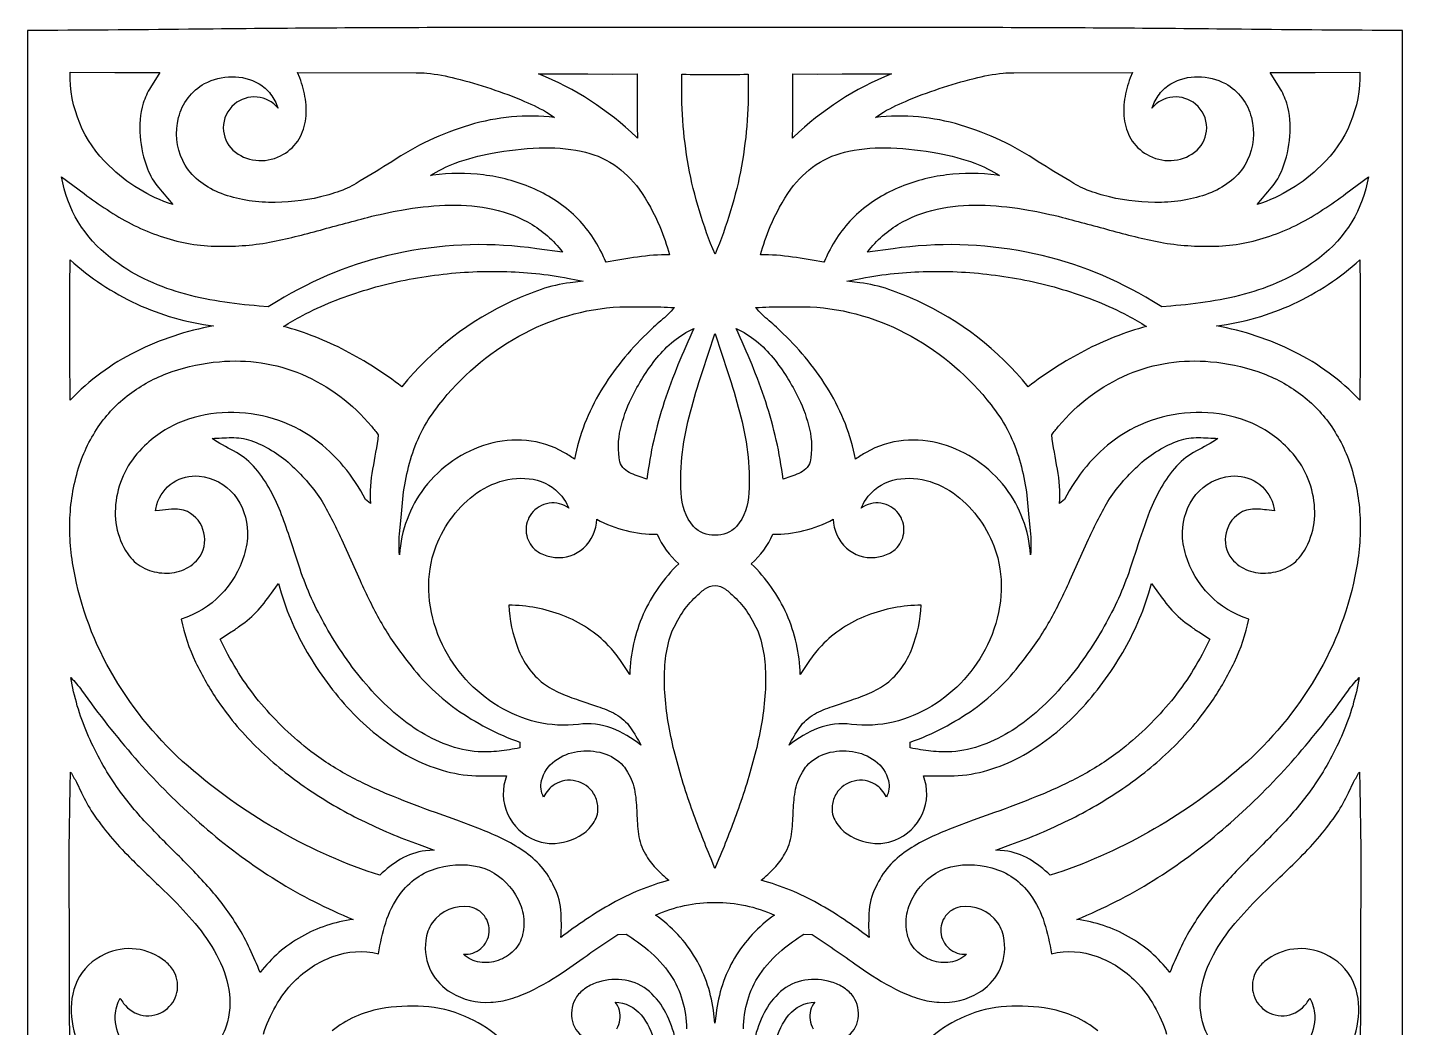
# Model space of a CAD drawing. Extents: x 11.9 to 27.5, y 4 to 35.4.
# Drawn here: x 11.88 to 27.49, y 23.99 to 35.36 of the extents above; entities that cross this region are included whole.
import ezdxf

# ---------------------------------------------------------------- set-up
doc = ezdxf.new("R2010")
doc.units = 0
doc.header["$LTSCALE"] = 100
doc.layers.add('LAYER_1', color=1, linetype='CONTINUOUS')

msp = doc.modelspace()

# ---------------------------------------------------------------- linework, layer by layer
at = {"layer": 'LAYER_1', "color": 7}
for points in [[(19.685039, 35.358809), (16.696171, 35.357384, 0.002512), (13.707322, 35.338104, -0.001607), (11.878332, 35.324782), (11.877191, 19.685039), (11.878332, 4.045297, -0.001607), (13.707322, 4.031975, 0.002512), (16.696171, 4.012695), (19.685039, 4.01127), (22.673907, 4.012695, 0.002512), (25.662757, 4.031975, -0.001607), (27.491747, 4.045297), (27.492887, 19.685039), (27.491747, 35.324782, -0.001607), (25.662757, 35.338104, 0.002512), (22.673907, 35.357384), (19.685039, 35.358809)], [(13.378198, 34.847552), (13.273926, 34.678239, 0.064128), (13.191694, 34.498054, 0.092953), (13.155549, 34.122206, 0.068696), (13.239887, 33.752822, 0.080327), (13.36708, 33.538157, 0.00235), (13.528655, 33.346119, -0.117802), (12.803014, 33.788086, -0.211769), (12.361439, 34.849511), (12.869818, 34.847503), (13.378198, 34.847552)], [(17.803382, 34.377811), (17.862514, 34.33741, 0.100955), (16.895369, 34.249153, 0.075066), (16.01315, 33.833536, -0.005732), (15.656241, 33.614856, -0.052758), (15.456907, 33.511937, -0.036709), (15.204102, 33.432783, -0.06442), (14.615788, 33.371798, -0.040066), (14.319135, 33.40298, -0.053251), (14.046722, 33.483954, -0.073608), (13.817976, 33.621226, -0.094524), (13.652326, 33.821303), (13.639758, 33.845666, -0.176714), (13.593288, 34.334478, -0.21071), (13.889088, 34.721385, -0.121447), (14.198689, 34.799203, -0.133093), (14.506817, 34.719907, -0.099989), (14.637442, 34.601707, -0.073929), (14.722377, 34.443412, 0.199588), (14.483849, 34.568039, 0.199588), (14.227058, 34.487502, 0.222774), (14.101037, 34.217578, 0.188818), (14.208842, 33.96373, 0.302244), (14.748764, 33.898599, 0.128461), (14.946128, 34.068005, 0.110283), (15.033312, 34.293093, 0.075913), (15.033283, 34.542499, 0.056661), (14.969012, 34.784856), (14.94428, 34.847552), (16.292122, 34.845201, -0.02409), (16.410688, 34.840703, -0.037333), (16.74251, 34.779963, -0.037621), (17.523103, 34.519256, -0.039888), (17.803382, 34.377811)], [(18.802085, 34.830312, 0.008051), (18.804436, 34.100362), (18.792371, 34.111104, 0.097373), (17.681104, 34.831488, -0.006617), (18.241742, 34.831928), (18.521969, 34.82978), (18.802085, 34.830312)], [(19.685039, 32.781852, -0.053426), (19.383724, 33.783815, -0.053308), (19.309877, 34.828353, 0.010514), (19.685039, 34.825676, 0.010514), (20.060202, 34.828353, -0.053308), (19.986355, 33.783815, -0.053426), (19.685039, 32.781852)], [(20.567993, 34.830312), (20.84811, 34.82978), (21.128337, 34.831928, -0.006617), (21.688974, 34.831488, 0.097373), (20.577708, 34.111104), (20.565642, 34.100362, 0.008051), (20.567993, 34.830312)], [(21.566696, 34.377811, -0.039888), (21.846976, 34.519256, -0.037621), (22.627569, 34.779963, -0.037333), (22.95939, 34.840703, -0.02409), (23.077957, 34.845201), (24.425799, 34.847552), (24.401067, 34.784856, 0.056661), (24.336795, 34.542499, 0.075913), (24.336767, 34.293093, 0.110283), (24.42395, 34.068005, 0.128461), (24.621315, 33.898599, 0.302244), (25.161236, 33.96373, 0.188818), (25.269042, 34.217578, 0.222774), (25.143021, 34.487502, 0.199588), (24.88623, 34.568039, 0.199588), (24.647701, 34.443412, -0.073929), (24.732637, 34.601707, -0.099989), (24.863261, 34.719907, -0.133093), (25.17139, 34.799203, -0.121447), (25.48099, 34.721385, -0.21071), (25.77679, 34.334478, -0.176714), (25.730321, 33.845666), (25.717753, 33.821303, -0.094524), (25.552103, 33.621226, -0.073608), (25.323357, 33.483954, -0.053251), (25.050944, 33.40298, -0.040066), (24.754291, 33.371798, -0.06442), (24.165977, 33.432783, -0.036709), (23.913172, 33.511937, -0.052758), (23.713838, 33.614856, -0.005732), (23.356929, 33.833536, 0.075066), (22.474709, 34.249153, 0.100955), (21.507564, 34.33741), (21.566696, 34.377811)], [(25.991881, 34.847552), (26.50026, 34.847503), (27.00864, 34.849511, -0.211769), (26.567065, 33.788086, -0.117802), (25.841424, 33.346119, 0.00235), (26.002999, 33.538157, 0.080327), (26.130191, 33.752822, 0.068696), (26.21453, 34.122206, 0.092953), (26.178385, 34.498054, 0.064128), (26.096153, 34.678239), (25.991881, 34.847552)], [(19.056994, 33.096812, -0.038285), (19.166865, 32.77407, 0.04149), (18.806004, 32.75012, 0.007902), (18.448669, 32.690613, -0.016822), (18.409388, 32.771337, 0.10058), (18.076869, 33.232772, 0.085441), (17.606471, 33.53551, 0.070873), (17.055172, 33.683046, 0.065185), (16.479951, 33.678877), (16.452374, 33.674851, -0.052087), (16.732747, 33.816975, -0.043912), (17.152807, 33.930087, -0.038125), (17.68672, 33.989577, -0.061494), (18.164484, 33.953302, -0.093183), (18.534671, 33.801547, -0.090136), (18.823451, 33.520616, -0.056591), (19.056994, 33.096812)], [(20.313084, 33.096812, -0.056591), (20.546628, 33.520616, -0.090136), (20.835408, 33.801547, -0.093183), (21.205595, 33.953302, -0.061494), (21.683358, 33.989577, -0.038125), (22.217271, 33.930087, -0.043912), (22.637331, 33.816975, -0.052087), (22.917705, 33.674851), (22.890127, 33.678877, 0.065185), (22.314907, 33.683046, 0.070873), (21.763608, 33.53551, 0.085441), (21.29321, 33.232772, 0.10058), (20.960691, 32.771337, -0.016822), (20.92141, 32.690613, 0.007902), (20.564075, 32.75012, 0.04149), (20.203214, 32.77407, -0.038285), (20.313084, 33.096812)], [(13.346069, 33.001322, 0.076787), (13.961512, 32.87555, 0.053643), (14.590472, 32.911989, 0.019763), (15.167288, 33.046922, -0.003318), (15.739965, 33.200893, -0.017631), (16.125728, 33.284359, -0.034742), (16.617089, 33.338378, -0.054392), (17.104204, 33.305995, -0.079969), (17.553819, 33.149903, -0.098155), (17.932681, 32.832793), (17.954591, 32.805415), (17.662665, 32.844612, 0.084489), (16.148968, 32.806512, 0.08383), (14.793522, 32.294046), (14.706057, 32.241202), (14.612249, 32.185331), (14.508327, 32.193444, -0.020305), (14.061092, 32.245274, -0.030928), (13.619846, 32.342703, -0.043084), (13.200725, 32.502823, -0.055224), (12.819862, 32.742725, -0.191196), (12.263877, 33.661138), (12.518979, 33.47104, 0.013502), (12.780142, 33.288767, 0.062047), (13.346069, 33.001322)], [(26.02401, 33.001322, 0.062047), (26.589937, 33.288767, 0.013502), (26.8511, 33.47104), (27.106201, 33.661138, -0.191196), (26.550217, 32.742725, -0.055224), (26.169354, 32.502823, -0.043084), (25.750233, 32.342703, -0.030928), (25.308987, 32.245274, -0.020305), (24.861751, 32.193444), (24.75783, 32.185331), (24.664022, 32.241202), (24.576557, 32.294046, 0.08383), (23.22111, 32.806512, 0.084489), (21.707414, 32.844612), (21.415488, 32.805415), (21.437398, 32.832793, -0.098155), (21.81626, 33.149903, -0.079969), (22.265875, 33.305995, -0.054392), (22.75299, 33.338378, -0.034742), (23.244351, 33.284359, -0.017631), (23.630114, 33.200893, -0.003318), (24.202791, 33.046922, 0.019763), (24.779607, 32.911989, 0.053643), (25.408567, 32.87555, 0.076787), (26.02401, 33.001322)], [(13.989428, 31.96654, 0.072673), (13.10814, 31.674736, 0.086361), (12.362615, 31.124923, -0.005532), (12.361439, 32.718432, 0.074454), (13.116013, 32.216649, 0.074454), (13.987201, 31.967251), (13.989428, 31.96654)], [(25.38065, 31.96654), (25.382878, 31.967251, 0.074454), (26.254066, 32.216649, 0.074454), (27.00864, 32.718432, -0.005532), (27.007464, 31.124923, 0.086361), (26.261939, 31.674736, 0.072673), (25.38065, 31.96654)], [(18.027425, 32.507331), (18.186127, 32.475484), (18.040127, 32.458494, 0.052), (17.709147, 32.381325, 0.023748), (17.392729, 32.254916, 0.11642), (16.127952, 31.275771, 0.044616), (15.489245, 31.685413, 0.054625), (14.783244, 31.961055, -0.017749), (15.000327, 32.085562, -0.046568), (15.693977, 32.369097, -0.039552), (16.452013, 32.536823, -0.037936), (17.227647, 32.586905, -0.041609), (17.974089, 32.517509), (18.027425, 32.507331)], [(21.342654, 32.507331), (21.39599, 32.517509, -0.041609), (22.142432, 32.586905, -0.037936), (22.918065, 32.536823, -0.039552), (23.676101, 32.369097, -0.046568), (24.369752, 32.085562, -0.017749), (24.586834, 31.961055, 0.054625), (23.880834, 31.685413, 0.044616), (23.242127, 31.275771, 0.11642), (21.97735, 32.254916, 0.023748), (21.660931, 32.381325, 0.052), (21.329952, 32.458494), (21.183952, 32.475484), (21.342654, 32.507331)], [(19.223286, 32.176161, -0.039106), (19.06896, 32.025214, 0.025119), (18.910226, 31.878382, 0.066739), (18.388819, 31.228166, 0.08788), (18.088983, 30.453353, 0.027616), (17.969331, 30.530604, 0.106649), (17.542568, 30.665258, 0.093003), (17.108698, 30.623473, 0.15958), (16.386431, 30.129473, 0.145803), (16.100525, 29.366459, -0.041538), (16.10219, 29.599981), (16.125601, 29.832327, -0.06405), (16.239766, 30.485873, -0.095479), (16.549936, 31.068893, -0.102297), (17.457721, 31.850465, -0.114649), (18.605003, 32.184781), (18.914291, 32.18385, -0.017004), (19.223286, 32.176161)], [(20.146793, 32.176161, -0.017004), (20.455787, 32.18385), (20.765076, 32.184781, -0.114649), (21.912358, 31.850465, -0.102297), (22.820143, 31.068893, -0.095479), (23.130313, 30.485873, -0.06405), (23.244478, 29.832327), (23.267889, 29.599981, -0.041538), (23.269554, 29.366459, 0.145803), (22.983648, 30.129473, 0.15958), (22.26138, 30.623473, 0.093003), (21.82751, 30.665258, 0.106649), (21.400748, 30.530604, 0.027616), (21.281096, 30.453353, 0.08788), (20.98126, 31.228166, 0.066739), (20.459852, 31.878382, 0.025119), (20.301119, 32.025214, -0.039106), (20.146793, 32.176161)], [(19.445837, 31.93833, 0.031337), (19.109513, 31.102981, 0.049637), (18.912185, 30.225317), (18.822815, 30.256735, -0.028861), (18.731461, 30.29124, -0.084236), (18.653771, 30.342347, -0.13442), (18.605395, 30.423575, -0.105527), (18.61088, 30.79335, -0.058419), (18.735085, 31.144905, -0.056132), (19.024489, 31.60421, -0.049533), (19.215603, 31.795293, -0.06474), (19.445837, 31.93833)], [(19.685039, 29.587844, -0.201533), (19.439959, 29.686964, -0.166962), (19.300473, 30.069375, -0.047714), (19.316048, 30.534079, -0.031807), (19.405088, 30.989453, -0.015705), (19.537619, 31.43704), (19.683668, 31.878382), (19.685039, 31.874678), (19.686411, 31.878382), (19.83246, 31.43704, -0.015705), (19.964991, 30.989453, -0.031807), (20.054031, 30.534079, -0.047714), (20.069605, 30.069375, -0.166962), (19.930119, 29.686964, -0.201533), (19.685039, 29.587844)], [(19.924242, 31.93833, -0.06474), (20.154476, 31.795293, -0.049533), (20.34559, 31.60421, -0.056132), (20.634994, 31.144905, -0.058419), (20.759199, 30.79335, -0.105527), (20.764684, 30.423575, -0.13442), (20.716307, 30.342347, -0.084236), (20.638618, 30.29124, -0.028861), (20.547264, 30.256735), (20.457893, 30.225317, 0.049637), (20.260566, 31.102981, 0.031337), (19.924242, 31.93833)], [(15.861518, 30.728798, -0.012727), (15.79584, 30.340608, 0.066506), (15.772184, 29.948304), (15.716938, 29.995322, 0.052332), (15.466912, 30.371219, 0.063466), (15.137837, 30.679822, 0.162696), (14.154284, 30.983625, 0.087167), (13.645427, 30.885506, 0.102581), (13.207758, 30.605377, 0.163613), (12.889213, 30.022553, 0.089485), (12.888185, 29.688862, 0.106127), (13.014986, 29.378606, 0.125136), (13.183135, 29.224678, 0.104981), (13.403078, 29.159826, 0.108553), (13.628898, 29.189672, 0.13293), (13.814679, 29.319834, 0.236116), (13.879867, 29.617025, 0.233928), (13.693217, 29.856619, 0.126567), (13.513717, 29.884781, 0.011107), (13.375701, 29.870049), (13.330396, 29.865631, -0.043549), (13.346058, 29.938992, -0.175647), (13.530181, 30.186732, -0.172268), (13.825264, 30.260399, -0.202385), (14.223516, 30.050424, -0.167632), (14.375196, 29.621872, -0.085355), (14.336576, 29.362541, -0.248775), (13.623474, 28.63455, 0.064167), (13.786811, 28.146692, 0.034226), (14.042715, 27.698505, 0.049283), (14.504131, 27.157166, 0.041938), (15.054981, 26.70957, 0.034992), (15.670346, 26.349971, 0.029411), (16.325305, 26.072624), (16.497287, 26.011171), (16.395363, 26.001686, 0.109054), (16.114826, 25.907804, 0.060969), (15.87915, 25.724544, -0.051542), (14.76287, 26.212696, -0.04706), (13.76296, 26.909783, -0.078487), (12.903417, 27.904551, -0.089487), (12.417077, 29.123534, -0.058523), (12.358459, 29.742182, -0.070439), (12.45767, 30.354685, -0.078389), (12.699944, 30.847098, -0.081343), (13.060242, 31.210957, -0.073664), (13.518839, 31.448275, -0.061511), (14.056008, 31.561069, -0.122651), (14.99112, 31.418315, -0.119762), (15.783901, 30.826782, -0.014974), (15.861518, 30.728798)], [(23.508561, 30.728798, -0.014974), (23.586178, 30.826782, -0.119762), (24.378959, 31.418315, -0.122651), (25.314071, 31.561069, -0.061511), (25.85124, 31.448275, -0.073664), (26.309836, 31.210957, -0.081343), (26.670135, 30.847098, -0.078389), (26.912409, 30.354685, -0.070439), (27.01162, 29.742182, -0.058523), (26.953002, 29.123534, -0.089487), (26.466662, 27.904551, -0.078487), (25.607119, 26.909783, -0.04706), (24.607209, 26.212696, -0.051542), (23.490929, 25.724544, 0.060969), (23.255253, 25.907804, 0.109054), (22.974715, 26.001686), (22.872792, 26.011171), (23.044774, 26.072624, 0.029411), (23.699733, 26.349971, 0.034992), (24.315097, 26.70957, 0.041938), (24.865948, 27.157166, 0.049283), (25.327364, 27.698505, 0.034226), (25.583267, 28.146692, 0.064167), (25.746605, 28.63455, -0.248775), (25.033503, 29.362541, -0.085355), (24.994883, 29.621872, -0.167632), (25.146563, 30.050424, -0.202385), (25.544815, 30.260399, -0.172268), (25.839897, 30.186732, -0.175647), (26.024021, 29.938992, -0.043549), (26.039682, 29.865631), (25.948555, 29.875628, 0.017029), (25.856362, 29.884781, 0.126567), (25.676862, 29.856619, 0.233928), (25.490212, 29.617025, 0.236116), (25.5554, 29.319834, 0.13293), (25.741181, 29.189672, 0.108553), (25.967001, 29.159826, 0.104981), (26.186943, 29.224678, 0.125136), (26.355093, 29.378606, 0.106127), (26.481894, 29.688862, 0.089485), (26.480865, 30.022553, 0.163613), (26.16232, 30.605377, 0.102581), (25.724651, 30.885506, 0.087167), (25.215794, 30.983625, 0.162696), (24.232242, 30.679822, 0.063466), (23.903167, 30.371219, 0.052332), (23.65314, 29.995322), (23.597895, 29.948304, 0.066506), (23.574239, 30.340608, -0.012727), (23.508561, 30.728798)], [(14.411804, 30.664149, -0.101771), (14.860383, 30.396736, -0.057324), (15.206404, 30.001199, -0.024666), (15.442374, 29.543994), (15.654542, 29.073529, 0.021051), (15.8839, 28.612982, 0.043785), (16.171443, 28.185531, 0.082382), (16.747019, 27.612943, 0.069918), (17.468349, 27.236948), (17.468741, 27.171123, -0.015766), (17.2322, 27.13522, -0.045953), (16.99389, 27.128556, -0.068795), (16.642522, 27.205643, -0.054391), (16.310668, 27.371166, -0.041486), (16.002663, 27.606926, -0.032195), (15.72284, 27.894722, -0.048848), (15.265084, 28.553621, -0.046407), (14.972079, 29.20226), (14.945847, 29.283003), (14.8518, 29.570883, 0.016076), (14.74945, 29.85755, 0.035391), (14.619331, 30.130038, 0.054399), (14.441974, 30.375382, 0.087882), (14.217856, 30.546556, -0.024728), (13.97258, 30.689225, -0.007899), (14.194396, 30.698286, -0.091252), (14.411804, 30.664149)], [(24.958274, 30.664149, -0.091252), (25.175682, 30.698286, -0.007899), (25.397498, 30.689225, -0.024728), (25.152223, 30.546556, 0.087882), (24.928105, 30.375382, 0.054399), (24.750747, 30.130038, 0.035391), (24.620628, 29.85755, 0.014816), (24.471434, 29.426284), (24.424231, 29.283003), (24.398, 29.20226, -0.046407), (24.104995, 28.553621, -0.048848), (23.647239, 27.894722, -0.032195), (23.367416, 27.606926, -0.041486), (23.05941, 27.371166, -0.054391), (22.727556, 27.205643, -0.068795), (22.376189, 27.128556, -0.045953), (22.137879, 27.13522, -0.015766), (21.901338, 27.171123), (21.90173, 27.236948, 0.069918), (22.62306, 27.612943, 0.082382), (23.198636, 28.185531, 0.043785), (23.486178, 28.612982, 0.021051), (23.715537, 29.073529), (23.927704, 29.543994, -0.024666), (24.163675, 30.001199, -0.057324), (24.509696, 30.396736, -0.101771), (24.958274, 30.664149)], [(18.192785, 29.4433, 0.204199), (18.342487, 29.770812, 0.128159), (19.028554, 29.600764, 0.109364), (19.272655, 29.264588, 0.096461), (18.871045, 28.689943, 0.100519), (18.717454, 28.006863), (18.604023, 28.17549, 0.044454), (18.476488, 28.333245, 0.1098), (17.956452, 28.677111, 0.090789), (17.341793, 28.79441, 0.075696), (17.446505, 28.30474, 0.135358), (17.73635, 27.903816, 0.054229), (17.930157, 27.793753, 0.024134), (18.138988, 27.715353), (18.351419, 27.6443, -0.036037), (18.556026, 27.556277, -0.112829), (18.72529, 27.401902, -0.037187), (18.842834, 27.20286, 0.081366), (18.51273, 27.39578, 0.127188), (18.135609, 27.439124, -0.089178), (17.660242, 27.466084, -0.078332), (17.223675, 27.646289, -0.144197), (16.590408, 28.342145, -0.082776), (16.44442, 28.837969, -0.090974), (16.474214, 29.330512, -0.144704), (16.868947, 29.979507, -0.092744), (17.194536, 30.182297, -0.121405), (17.573552, 30.23078, -0.173573), (17.908458, 30.072031, -0.096126), (18.025993, 29.894892, 0.199588), (17.800495, 29.952613, 0.199588), (17.600228, 29.833979, 0.175703), (17.539805, 29.636518, 0.17233), (17.617216, 29.448344, 0.099879), (17.720169, 29.376192, 0.083252), (17.866271, 29.337159, 0.213873), (18.192785, 29.4433)], [(21.177294, 29.4433, 0.213873), (21.503808, 29.337159, 0.083252), (21.64991, 29.376192, 0.099879), (21.752863, 29.448344, 0.17233), (21.830274, 29.636518, 0.175703), (21.769851, 29.833979, 0.199588), (21.569584, 29.952613, 0.199588), (21.344085, 29.894892, -0.096126), (21.46162, 30.072031, -0.173573), (21.796527, 30.23078, -0.121405), (22.175543, 30.182297, -0.092744), (22.501131, 29.979507, -0.144704), (22.895864, 29.330512, -0.090974), (22.925659, 28.837969, -0.082776), (22.779671, 28.342145, -0.144197), (22.146404, 27.646289, -0.078332), (21.709836, 27.466084, -0.089178), (21.23447, 27.439124, 0.127188), (20.857348, 27.39578, 0.081366), (20.527245, 27.20286, -0.037187), (20.644789, 27.401902, -0.112829), (20.814053, 27.556277, -0.036037), (21.01866, 27.6443), (21.23109, 27.715353, 0.024134), (21.439921, 27.793753, 0.054229), (21.633729, 27.903816, 0.135358), (21.923573, 28.30474, 0.075696), (22.028286, 28.79441, 0.090789), (21.413627, 28.677111, 0.1098), (20.893591, 28.333245, 0.044454), (20.766055, 28.17549), (20.652625, 28.006863, 0.100519), (20.499034, 28.689943, 0.096461), (20.097424, 29.264588, 0.109364), (20.341525, 29.600764, 0.128159), (21.027592, 29.770812, 0.204199), (21.177294, 29.4433)], [(14.726109, 29.041413), (14.758144, 28.933125), (14.765203, 28.909626, 0.059722), (15.078693, 28.215561, 0.058329), (15.57974, 27.560469, 0.077107), (16.224765, 27.066389, 0.051663), (16.587651, 26.917867, 0.06137), (16.97019, 26.855363, 0.008954), (17.231328, 26.855446), (17.318284, 26.85532, 0.199588), (17.329564, 26.421946, 0.199588), (17.643979, 26.123477, 0.080111), (17.823627, 26.085456, 0.15513), (18.182776, 26.194721, 0.110681), (18.314318, 26.332339, 0.160854), (18.353994, 26.515667, 0.114462), (18.306761, 26.652693, 0.199588), (18.106124, 26.795828, 0.199588), (17.863041, 26.75517, 0.151338), (17.742106, 26.61878), (17.738309, 26.613571, -0.187154), (17.716026, 26.799712, -0.175257), (17.866457, 27.02575, -0.12415), (18.125318, 27.130937, -0.109437), (18.411364, 27.112596, -0.144823), (18.643352, 26.96805, -0.050474), (18.691986, 26.897636, -0.098177), (18.775809, 26.672153, -0.033996), (18.797188, 26.432014, 0.02966), (18.816509, 26.191654, 0.094828), (18.894162, 25.96551, 0.070267), (19.013224, 25.804964, 0.018048), (19.159028, 25.667339, 0.062498), (18.515767, 25.403795, 0.03702), (17.935392, 25.017711, 0.038139), (17.933237, 25.329742, 0.109301), (17.841748, 25.625023, 0.079267), (17.687686, 25.849006, 0.057863), (17.48025, 26.020756, 0.035301), (17.241005, 26.153422, 0.016205), (16.991511, 26.260154), (16.75245, 26.349401), (16.511673, 26.436801, -0.009755), (16.032349, 26.618958, -0.024285), (15.568306, 26.832412, -0.038709), (15.13431, 27.102947, -0.053516), (14.565133, 27.633124, -0.061088), (14.130961, 28.277708), (14.064627, 28.409041), (14.17152, 28.479306), (14.234486, 28.518323, 0.054678), (14.287599, 28.558146, 0.067118), (14.496992, 28.738955, 0.031113), (14.667413, 28.957683), (14.726109, 29.041413)], [(19.683614, 25.801382), (19.640884, 25.910943, -0.013706), (19.419727, 26.482536, -0.024834), (19.221935, 27.136893, -0.044057), (19.114863, 27.8004, -0.035109), (19.116396, 28.11258, -0.048517), (19.165868, 28.399444, -0.018493), (19.194684, 28.489187, -0.034719), (19.31115, 28.703999, -0.067612), (19.46817, 28.890013, -0.04734), (19.5671, 28.975099, -0.143627), (19.685039, 29.018411, -0.143627), (19.802979, 28.975099, -0.04734), (19.901909, 28.890013, -0.067612), (20.058928, 28.703999, -0.034719), (20.175395, 28.489187, -0.018493), (20.20421, 28.399444, -0.048517), (20.253683, 28.11258, -0.035109), (20.255216, 27.8004, -0.044057), (20.148144, 27.136893, -0.024834), (19.950352, 26.482536, -0.013706), (19.729195, 25.910943), (19.683614, 25.801382)], [(24.643969, 29.041413), (24.702666, 28.957683, 0.031113), (24.873087, 28.738955, 0.067118), (25.08248, 28.558146, 0.054678), (25.135593, 28.518323), (25.198558, 28.479306), (25.305451, 28.409041), (25.239118, 28.277708, -0.061088), (24.804945, 27.633124, -0.053516), (24.235769, 27.102947, -0.038709), (23.801773, 26.832412, -0.024285), (23.33773, 26.618958, -0.009755), (22.858406, 26.436801), (22.617628, 26.349401), (22.378568, 26.260154, 0.016205), (22.129074, 26.153422, 0.035301), (21.889828, 26.020756, 0.057863), (21.682393, 25.849006, 0.079267), (21.528331, 25.625023, 0.109301), (21.436842, 25.329742, 0.038139), (21.434687, 25.017711, 0.03702), (20.854312, 25.403795, 0.062498), (20.21105, 25.667339, 0.018048), (20.356854, 25.804964, 0.070267), (20.475917, 25.96551, 0.094828), (20.55357, 26.191654, 0.02966), (20.572891, 26.432014, -0.033996), (20.594269, 26.672153, -0.098177), (20.678093, 26.897636, -0.050474), (20.726727, 26.96805, -0.144823), (20.958715, 27.112596, -0.109437), (21.244761, 27.130937, -0.12415), (21.503622, 27.02575, -0.175257), (21.654053, 26.799712, -0.187154), (21.63177, 26.613571), (21.627973, 26.61878, 0.151338), (21.507038, 26.75517, 0.199588), (21.263954, 26.795828, 0.199588), (21.063318, 26.652693, 0.114462), (21.016085, 26.515667, 0.160854), (21.055761, 26.332339, 0.110681), (21.187303, 26.194721, 0.15513), (21.546452, 26.085456, 0.080111), (21.726099, 26.123477, 0.199588), (22.040514, 26.421946, 0.199588), (22.051795, 26.85532), (22.225827, 26.854379, 0.012387), (22.399889, 26.855363, 0.06137), (22.782428, 26.917867, 0.051663), (23.145314, 27.066389, 0.077107), (23.790339, 27.560469, 0.058329), (24.291386, 28.215561, 0.059722), (24.604876, 28.909626), (24.611934, 28.933125), (24.643969, 29.041413)], [(12.602797, 27.673821, 0.026138), (13.221227, 26.920288, 0.031184), (13.922526, 26.241249, 0.037168), (14.707134, 25.665796, 0.043423), (15.575493, 25.223021, 0.095446), (14.987135, 25.026086, 0.102695), (14.519553, 24.619627, 0.011801), (14.40387, 24.887089, 0.032226), (14.265266, 25.143091, 0.044244), (13.946794, 25.572759, 0.016819), (13.577925, 25.960661, -0.010515), (13.20362, 26.344523, -0.037952), (12.868839, 26.762069, -0.04793), (12.554261, 27.340191, -0.059168), (12.369275, 27.971208, -0.031034), (12.491913, 27.827069), (12.602797, 27.673821)], [(26.767282, 27.673821), (26.878165, 27.827069, -0.031034), (27.000803, 27.971208, -0.059168), (26.815818, 27.340191, -0.04793), (26.50124, 26.762069, -0.037952), (26.166459, 26.344523, -0.010515), (25.792154, 25.960661, 0.016819), (25.423285, 25.572759, 0.044244), (25.104813, 25.143091, 0.032226), (24.966209, 24.887089, 0.011801), (24.850525, 24.619627, 0.102695), (24.382944, 25.026086, 0.095446), (23.794585, 25.223021, 0.043423), (24.662944, 25.665796, 0.037168), (25.447553, 26.241249, 0.031184), (26.148852, 26.920288, 0.026138), (26.767282, 27.673821)], [(19.684947, 24.042476), (19.672219, 24.149806, 0.104904), (19.463933, 24.782119, 0.10424), (19.010139, 25.27239, -0.108672), (19.685039, 25.415912, -0.108672), (20.35994, 25.27239, 0.103993), (19.906875, 24.783354, 0.104721), (19.698226, 24.152869), (19.684947, 24.042476)]]:
    msp.add_lwpolyline(points, format="xyb", close=True, dxfattribs=at)
for points in [[(12.357058, 23.345827), (12.351808, 26.019238), (12.363426, 26.730173), (12.366533, 26.897245, -0.024897), (12.432303, 26.781727), (12.490689, 26.662205, 0.041295), (12.619253, 26.42981, 0.047666), (13.036623, 25.930718, 0.005472), (13.387288, 25.58945), (13.504081, 25.475791, -0.025754), (13.781063, 25.175733, -0.048367), (14.023243, 24.821875, -0.083096), (14.163358, 24.428031, -0.119477), (14.134144, 24.008017, -0.113827), (14.001323, 23.787749, -0.085701)], [(25.368756, 23.787749, -0.113827), (25.235935, 24.008017, -0.119477), (25.206721, 24.428031, -0.083096), (25.346836, 24.821875, -0.048367), (25.589016, 25.175733, -0.025754), (25.865997, 25.475791), (26.100539, 25.702383, 0.007294), (26.333455, 25.930718, 0.047666), (26.750826, 26.42981, 0.041295), (26.87939, 26.662205), (26.937776, 26.781727, -0.024897), (27.003546, 26.897245), (27.006653, 26.730173), (27.018271, 26.019238), (27.013021, 23.345827, -0.004421)], [(14.557559, 23.917104, -0.11973), (14.905882, 24.518539, -0.110628), (15.345645, 24.800792, -0.148345), (15.862693, 24.833558, -0.030102), (15.945954, 25.184771, -0.084434), (16.105618, 25.506303, -0.171896), (16.54019, 25.808392, -0.147946), (17.072616, 25.802515), (17.072616, 25.802515, -0.158443), (17.420695, 25.500671, -0.088482), (17.504757, 25.28464, -0.106296), (17.500478, 25.05219, -0.142084), (17.39965, 24.868814, -0.115174), (17.221181, 24.756538, -0.122694), (17.014415, 24.736036, -0.157254), (16.828697, 24.827977, 0.199588), (17.026083, 24.89209, 0.199588), (17.120323, 25.076997, 0.185038), (17.066207, 25.262824, 0.185038), (16.901531, 25.36452, 0.281108), (16.473748, 25.184459, 0.129681), (16.399472, 24.982613, 0.147742), (16.462242, 24.626635, 0.139759), (16.689542, 24.39092, 0.153082), (17.137923, 24.280711, 0.056222), (17.361718, 24.320154, 0.039283), (17.581525, 24.404072, 0.039695), (17.998012, 24.649655), (18.189107, 24.783484, -0.00634), (18.365048, 24.906113), (18.581494, 25.051015), (18.675138, 25.054541, -0.044555), (18.92515, 24.874198, -0.066224), (19.176922, 24.595783, -0.078287), (19.313855, 24.303386, -0.060436), (19.363227, 23.980514, -0.030446)], [(20.006852, 23.980514, -0.060436), (20.056224, 24.303386, -0.078287), (20.193157, 24.595783, -0.066224), (20.444929, 24.874198, -0.044555), (20.694941, 25.054541), (20.788585, 25.051015), (21.00503, 24.906113, -0.003524), (21.274799, 24.7171), (21.372067, 24.649655, 0.039695), (21.788554, 24.404072, 0.039283), (22.008361, 24.320154, 0.056222), (22.232155, 24.280711, 0.153082), (22.680537, 24.39092, 0.139759), (22.907836, 24.626635, 0.147742), (22.970606, 24.982613, 0.129681), (22.896331, 25.184459, 0.281108), (22.468548, 25.36452, 0.185038), (22.303872, 25.262824, 0.185038), (22.249756, 25.076997, 0.199588), (22.343996, 24.89209, 0.199588), (22.541382, 24.827977, -0.157254), (22.355664, 24.736036, -0.122694), (22.148898, 24.756538, -0.115174), (21.970429, 24.868814, -0.142084), (21.869601, 25.05219, -0.106296), (21.865322, 25.28464, -0.088482), (21.949384, 25.500671, -0.158443), (22.297462, 25.802515), (22.297462, 25.802515, -0.147946), (22.829889, 25.808392, -0.171896), (23.26446, 25.506303, -0.084434), (23.424125, 25.184771, -0.030102), (23.507385, 24.833558, -0.148345), (24.024434, 24.800792, -0.110628), (24.464196, 24.518539, -0.11973), (24.812519, 23.917104, -0.123067)], [(12.956809, 23.832319, -0.162005), (12.874223, 24.131094, -0.115151), (12.928787, 24.329684, 0.020851), (12.969264, 24.269116, 0.199588), (13.189535, 24.13276, 0.199588), (13.44171, 24.192095, 0.182678), (13.573786, 24.390601, 0.180142), (13.543569, 24.62448, 0.101022), (13.444966, 24.743744, 0.29323), (12.755426, 24.826923, 0.177964), (12.440567, 24.523451, 0.134817), (12.377148, 24.115604, 0.091135), (12.496161, 23.705499, 0.099306)], [(26.873918, 23.705499, 0.091135), (26.99293, 24.115604, 0.134817), (26.929512, 24.523451, 0.177964), (26.614653, 24.826923, 0.29323), (25.925112, 24.743744, 0.101022), (25.82651, 24.62448, 0.180142), (25.796293, 24.390601, 0.182678), (25.928369, 24.192095, 0.199588), (26.180543, 24.13276, 0.199588), (26.400815, 24.269116, 0.020851), (26.441292, 24.329684, -0.115151), (26.495856, 24.131094, -0.162005), (26.41327, 23.832319, -0.130837)], [(19.23572, 23.859068, 0.063884), (19.127298, 24.160541, 0.096383), (18.940176, 24.402136, 0.13422), (18.666388, 24.53239, 0.116106), (18.361964, 24.511533, 0.070927), (18.22043, 24.44598, 0.097275), (18.112473, 24.341984, 0.188359), (18.059468, 24.094045, 0.226376), (18.196516, 23.883537, 0.198122)], [(21.173563, 23.883537, 0.226376), (21.31061, 24.094045, 0.188359), (21.257605, 24.341984, 0.097275), (21.149649, 24.44598, 0.070927), (21.008115, 24.511533, 0.116106), (20.703691, 24.53239, 0.13422), (20.429903, 24.402136, 0.096383), (20.24278, 24.160541, 0.063884), (20.134358, 23.859068, 0.051415)], [(17.513016, 23.571132, 0.143998), (16.847715, 24.120064, 0.090209), (16.374844, 24.23418, 0.057617), (15.886986, 24.206655, 0.127334), (15.336535, 23.956236, 0.11814)], [(18.569181, 23.979654, 0.199588), (18.598974, 24.186396, 0.105688), (18.551716, 24.284234, -0.212418), (18.846899, 24.136961, -0.131593), (18.990156, 23.831296, -0.054218)], [(20.379922, 23.831296, -0.131593), (20.523179, 24.136961, -0.212418), (20.818363, 24.284234, 0.105688), (20.771104, 24.186396, 0.199588), (20.800898, 23.979654, 0.199588)], [(24.033543, 23.956236, 0.127334), (23.483093, 24.206655, 0.057617), (22.995235, 24.23418, 0.090209), (22.522364, 24.120064, 0.143998), (21.857063, 23.571132, 0.120875)]]:
    msp.add_lwpolyline(points, format="xyb", dxfattribs=at)

doc.saveas('drawing.dxf')
